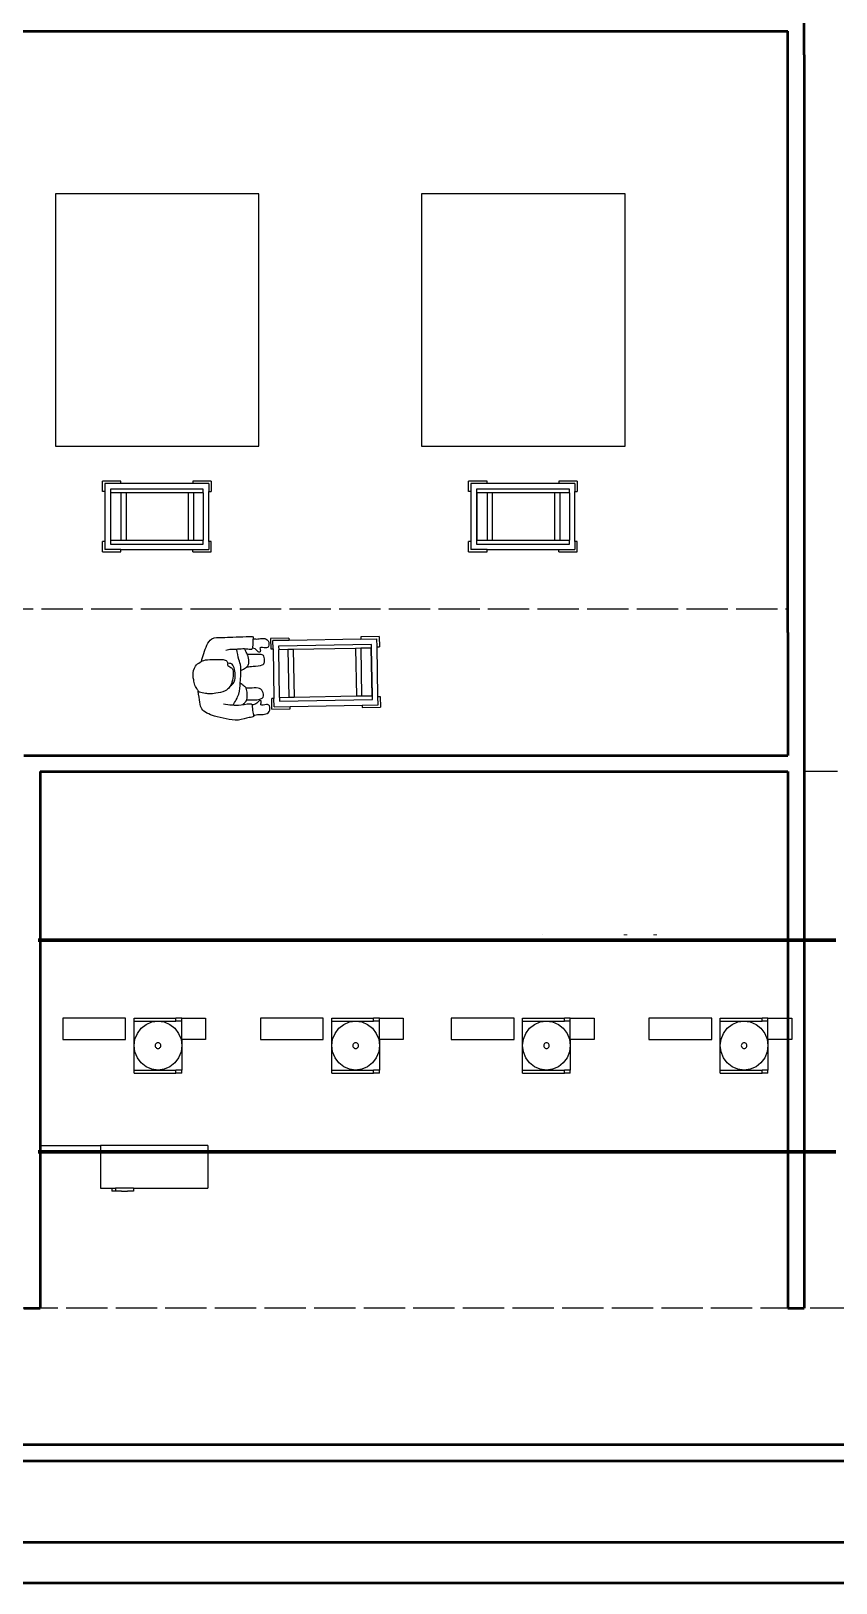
# Model space of a CAD drawing. Header units: millimetres. Extents: x 44692 to 659456, y -26273 to 37550.
# Drawn here: x 265834 to 270780, y -16436 to -6901 of the extents above; entities that cross this region are included whole.
import ezdxf

# ---------------------------------------------------------------- set-up
doc = ezdxf.new("R2010")
doc.units = ezdxf.units.MM
doc.header["$LTSCALE"] = 100
doc.linetypes.add('DASHEDX2', pattern=[3.048, 2.54, -0.508])
for name, color, linetype in [('Area circulacion', 50, 'DASHEDX2'), ('Area proceso', 90, 'DASHEDX2'), ('Maquinas', 200, 'Continuous'), ('Personal', 171, 'Continuous'), ('Transporte semielaborado', 30, 'Continuous')]:
    doc.layers.add(name, color=color, linetype=linetype)
doc.layers.add('Paredes', color=7, linetype='Continuous', lineweight=50)

# ---------------------------------------------------------------- blocks, each defined once
blk = doc.blocks.new('Bakery Trolley pl')
at = {"layer": 'Transporte semielaborado'}
for p, q in [((0.1804, 0.6253), (0.2371, 0.6253)), ((0.1804, 0.6253), (0.1804, 0.526)), ((0.2371, 0.6127), (0.1929, 0.6127)), ((0.1929, 0.526), (0.1929, 0.6127)), ((0.2371, 0.6127), (0.2371, 0.6253)), ((0.5048, 0.6127), (0.2371, 0.6127)), ((0.5048, 0.6127), (0.5048, 0.6253)), ((0.5048, 0.6253), (0.5615, 0.6253)), ((0.5489, 0.6127), (0.5048, 0.6127)), ((0.5489, 0.526), (0.5489, 0.6127)), ((0.5615, 0.526), (0.5615, 0.6253)), ((0.1804, 0.526), (0.1929, 0.526)), ((0.1929, 0.526), (0.1929, 0.1394)), ((0.2229, 0.5827), (0.2229, 0.0827)), ((0.2429, 0.5827), (0.2229, 0.5827)), ((0.2429, 0.5827), (0.2429, 0.5798)), ((0.4989, 0.5827), (0.2429, 0.5827)), ((0.2429, 0.5798), (0.4989, 0.5798)), ((0.2429, 0.5798), (0.2429, 0.5245)), ((0.2429, 0.5245), (0.4989, 0.5245)), ((0.2429, 0.5245), (0.2429, 0.4967)), ((0.5189, 0.5827), (0.4989, 0.5827)), ((0.4989, 0.5798), (0.4989, 0.5827)), ((0.4989, 0.5245), (0.4989, 0.5798)), ((0.4989, 0.4967), (0.4989, 0.5245)), ((0.5189, 0.0827), (0.5189, 0.5827)), ((0.5489, 0.526), (0.5615, 0.526)), ((0.5489, 0.1394), (0.5489, 0.526)), ((0.2429, 0.4967), (0.4989, 0.4967)), ((0.2429, 0.4967), (0.2429, 0.1615)), ((0.4989, 0.1615), (0.4989, 0.4967)), ((0.1804, 0.1394), (0.1929, 0.1394)), ((0.1804, 0.1394), (0.1804, 0.0402)), ((0.1929, 0.1394), (0.1929, 0.0527)), ((0.2429, 0.1615), (0.4989, 0.1615)), ((0.2429, 0.1615), (0.2429, 0.1325)), ((0.2429, 0.1325), (0.4989, 0.1325)), ((0.2429, 0.1325), (0.2429, 0.0827)), ((0.4989, 0.1325), (0.4989, 0.1615)), ((0.4989, 0.0827), (0.4989, 0.1325)), ((0.5615, 0.1394), (0.5489, 0.1394)), ((0.5489, 0.0527), (0.5489, 0.1394)), ((0.5615, 0.0402), (0.5615, 0.1394)), ((0.1804, 0.0402), (0.2371, 0.0402)), ((0.2371, 0.0527), (0.1929, 0.0527)), ((0.2229, 0.0827), (0.2429, 0.0827)), ((0.2371, 0.0402), (0.2371, 0.0527)), ((0.2371, 0.0527), (0.5048, 0.0527)), ((0.4989, 0.0827), (0.2429, 0.0827)), ((0.4989, 0.0827), (0.5189, 0.0827)), ((0.5048, 0.0527), (0.5048, 0.0402)), ((0.5489, 0.0527), (0.5048, 0.0527)), ((0.5615, 0.0402), (0.5048, 0.0402))]:
    blk.add_line(p, q, dxfattribs=at)
blk = doc.blocks.new('pa17-16')
for points, knots in [([(5.62, 2.5537), (5.6188, 2.5427), (5.6154, 2.5253), (5.6223, 2.4901), (5.6346, 2.4293), (5.661, 2.4064), (5.685, 2.3908), (5.7322, 2.3832), (5.7723, 2.3842), (5.7881, 2.3969), (5.8018, 2.4268), (5.8146, 2.4162), (5.8324, 2.4305), (5.8382, 2.4568), (5.8318, 2.5038), (5.8344, 2.5615), (5.8137, 2.5937), (5.7944, 2.6284), (5.7307, 2.6388), (5.7037, 2.6296), (5.6679, 2.626), (5.6442, 2.6055), (5.6228, 2.5961), (5.6214, 2.5667), (5.62, 2.5537)], [0, 0, 0, 0, 0.297584, 0.631064, 1.068635, 1.39533, 1.69617, 2.097861, 2.458938, 2.716293, 3.010442, 3.199165, 3.447293, 3.731671, 4.119196, 4.541864, 4.881702, 5.22714, 5.673063, 5.989311, 6.327668, 6.644571, 6.906626, 7.259736, 7.259736, 7.259736, 7.259736]), ([(5.5575, 2.4391), (5.5549, 2.4218), (5.5525, 2.3852), (5.5491, 2.3329), (5.5712, 2.2599), (5.5431, 2.2589), (5.5029, 2.2526), (5.4793, 2.2435), (5.4785, 2.2813), (5.4499, 2.3438), (5.4658, 2.4235), (5.4776, 2.5033), (5.5116, 2.5798), (5.5552, 2.585), (5.608, 2.5962), (5.6336, 2.6001)], [0, 0, 0, 0, 0.404899, 0.829805, 1.276298, 1.516647, 1.885942, 2.122553, 2.418487, 2.881882, 3.382407, 3.897515, 4.613825, 5.020942, 5.393355, 5.393355, 5.393355, 5.393355]), ([(5.8196, 2.5846), (5.837, 2.5819), (5.8817, 2.5675), (5.9755, 2.5418), (5.972, 2.4609), (5.9791, 2.3926), (5.9812, 2.315), (5.9891, 2.2612), (5.9692, 2.2664), (5.9401, 2.2663), (5.9063, 2.2668), (5.9005, 2.2811), (5.909, 2.3184), (5.9007, 2.3606), (5.9019, 2.4011), (5.8964, 2.4238), (5.8933, 2.4348)], [6.682038, 6.682038, 6.682038, 6.682038, 7.076266, 7.806153, 8.304227, 8.77662, 9.284333, 9.649979, 9.844608, 10.160206, 10.472731, 10.661147, 10.998544, 11.371438, 11.724832, 12.051545, 12.051545, 12.051545, 12.051545]), ([(5.5522, 2.3809), (5.573, 2.3653), (5.6222, 2.3398), (5.6924, 2.3383), (5.7952, 2.3323), (5.8376, 2.352), (5.881, 2.3613), (5.9019, 2.366)], [0, 0, 0, 0, 0.49262, 0.970296, 1.525877, 1.91054, 2.357805, 2.357805, 2.357805, 2.357805]), ([(5.5552, 2.3206), (5.5597, 2.3147), (5.5706, 2.3043), (5.5892, 2.2916), (5.6248, 2.2913), (5.6613, 2.2967), (5.6731, 2.3154), (5.6858, 2.3299), (5.6912, 2.3378)], [0, 0, 0, 0, 0.262594, 0.520609, 0.853848, 1.185107, 1.43842, 1.738028, 1.738028, 1.738028, 1.738028]), ([(5.6724, 2.3994), (5.675, 2.3947), (5.6837, 2.383), (5.7041, 2.3718), (5.7348, 2.3697), (5.774, 2.3728), (5.8085, 2.3874), (5.8116, 2.4015), (5.8144, 2.4199)], [0.121052, 0.121052, 0.121052, 0.121052, 0.297289, 0.584433, 0.895396, 1.26174, 1.600834, 1.760925, 1.760925, 1.760925, 1.760925]), ([(5.4915, 2.2484), (5.4936, 2.2374), (5.4981, 2.215), (5.4968, 2.1806), (5.512, 2.1445), (5.5569, 2.147), (5.5634, 2.1681), (5.5498, 2.2128), (5.5753, 2.1995), (5.5912, 2.209), (5.5741, 2.2257), (5.5617, 2.2339), (5.5559, 2.2515), (5.5556, 2.26)], [0, 0, 0, 0, 0.324329, 0.654038, 0.980089, 1.31306, 1.562526, 1.890179, 2.123217, 2.319335, 2.559559, 2.78492, 3.066636, 3.066636, 3.066636, 3.066636]), ([(5.5867, 2.2952), (5.5866, 2.2877), (5.5872, 2.2667), (5.5883, 2.1873), (5.6353, 2.19), (5.6673, 2.2128), (5.6606, 2.2618), (5.6599, 2.2881), (5.6606, 2.3008)], [0.078483, 0.078483, 0.078483, 0.078483, 0.321516, 0.797556, 1.122606, 1.448668, 1.830958, 2.166281, 2.166281, 2.166281, 2.166281]), ([(5.7713, 2.3359), (5.7736, 2.3305), (5.7786, 2.3203), (5.7954, 2.2951), (5.8154, 2.2848), (5.8612, 2.2906), (5.8838, 2.3057), (5.8988, 2.3117), (5.9058, 2.3148)], [0, 0, 0, 0, 0.233477, 0.532145, 0.79329, 1.163492, 1.458071, 1.725911, 1.725911, 1.725911, 1.725911]), ([(5.7943, 2.2992), (5.7951, 2.2858), (5.7984, 2.2614), (5.8038, 2.2002), (5.8255, 2.1869), (5.8672, 2.191), (5.8755, 2.2117), (5.8718, 2.2605), (5.8715, 2.286), (5.871, 2.2978)], [0, 0, 0, 0, 0.353805, 0.775896, 1.041599, 1.377968, 1.615337, 2.001902, 2.313716, 2.313716, 2.313716, 2.313716]), ([(5.9713, 2.2652), (5.9703, 2.2553), (5.9686, 2.234), (5.9786, 2.2017), (5.9668, 2.1644), (5.9218, 2.1628), (5.9134, 2.1832), (5.9229, 2.229), (5.8988, 2.2135), (5.882, 2.2215), (5.8976, 2.2397), (5.908, 2.248), (5.912, 2.2618), (5.9127, 2.2683)], [0.038839, 0.038839, 0.038839, 0.038839, 0.324329, 0.654038, 0.980089, 1.31306, 1.562526, 1.890179, 2.123217, 2.319335, 2.559559, 2.78492, 2.989829, 2.989829, 2.989829, 2.989829])]:
    blk.add_open_spline(points, degree=3, knots=knots)

msp = doc.modelspace()

# ---------------------------------------------------------------- linework, layer by layer
at = {"layer": 'Area circulacion'}
msp.add_line((271789.701, -14747.652), (262025.152, -14747.652), dxfattribs=at)
at = {"layer": 'Area proceso'}
for p, q in [((264982.974, -6901.322), (270483.938, -6901.322)), ((270483.938, -10451.322), (270483.938, -6901.322)), ((264984.075, -10451.322), (270483.938, -10451.322))]:
    msp.add_line(p, q, dxfattribs=at)
at = {"layer": 'Area proceso', "color": 3}
for p, q in [((270483.938, -11451.322), (265889.701, -11451.322)), ((270789.701, -11451.322), (270583.938, -11451.322)), ((271789.701, -14747.652), (265789.701, -14747.652))]:
    msp.add_line(p, q, dxfattribs=at)
at = {"layer": 'Maquinas'}
for p, q in [((265983.938, -7901.322), (265983.938, -9451.322)), ((267233.938, -7901.322), (265983.938, -7901.322)), ((267233.938, -9451.322), (267233.938, -7901.322)), ((268233.938, -7901.322), (268233.938, -9451.322)), ((269483.938, -7901.322), (268233.938, -7901.322)), ((269483.938, -9451.322), (269483.938, -7901.322)), ((265983.938, -9451.322), (267233.938, -9451.322)), ((268233.938, -9451.322), (269483.938, -9451.322)), ((265878.149, -12487.379), (270778.149, -12487.379)), ((266028.509, -12965.523), (266028.509, -13097.035)), ((266415.053, -12965.523), (266028.509, -12965.523)), ((266415.053, -13097.035), (266415.053, -12965.523)), ((266467.693, -12984.31), (266467.693, -12965.523)), ((266467.693, -12965.523), (266723.884, -12965.523)), ((266723.884, -12984.31), (266723.884, -12965.523)), ((266760.483, -12965.523), (266723.884, -12965.523)), ((266760.483, -12984.31), (266760.483, -12965.523)), ((266760.483, -12965.523), (266906.877, -12965.523)), ((266906.877, -12965.523), (266906.877, -13097.035)), ((267243.04, -12965.523), (267243.04, -13097.035)), ((267629.585, -12965.523), (267243.04, -12965.523)), ((267629.585, -13097.035), (267629.585, -12965.523)), ((267682.225, -12984.31), (267682.225, -12965.523)), ((267682.225, -12965.523), (267938.415, -12965.523)), ((267938.415, -12984.31), (267938.415, -12965.523)), ((267975.014, -12965.523), (267938.415, -12965.523)), ((267975.014, -12984.31), (267975.014, -12965.523)), ((267975.014, -12965.523), (268121.409, -12965.523)), ((268121.409, -12965.523), (268121.409, -13097.035)), ((268415.586, -12965.523), (268415.586, -13097.035)), ((268802.13, -12965.523), (268415.586, -12965.523)), ((268802.13, -13097.035), (268802.13, -12965.523)), ((268854.77, -12984.31), (268854.77, -12965.523)), ((268854.77, -12965.523), (269110.961, -12965.523)), ((269110.961, -12984.31), (269110.961, -12965.523)), ((269147.56, -12965.523), (269110.961, -12965.523)), ((269147.56, -12984.31), (269147.56, -12965.523)), ((269147.56, -12965.523), (269293.954, -12965.523)), ((269293.954, -12965.523), (269293.954, -13097.035)), ((269630.117, -12965.523), (269630.117, -13097.035)), ((270016.662, -12965.523), (269630.117, -12965.523)), ((270016.662, -13097.035), (270016.662, -12965.523)), ((270069.302, -12984.31), (270069.302, -12965.523)), ((270069.302, -12965.523), (270325.492, -12965.523)), ((270325.492, -12984.31), (270325.492, -12965.523)), ((270362.091, -12965.523), (270325.492, -12965.523)), ((270362.091, -12984.31), (270362.091, -12965.523)), ((270362.091, -12965.523), (270508.486, -12965.523)), ((270508.486, -12965.523), (270508.486, -13097.035)), ((266467.693, -12984.31), (266614.088, -12984.31)), ((266467.693, -13134.61), (266467.693, -12984.31)), ((266472.681, -13095.709), (266487.306, -13059.46)), ((266487.306, -13059.46), (266510.571, -13028.332)), ((266510.571, -13028.332), (266540.89, -13004.447)), ((266540.89, -13004.447), (266576.198, -12989.432)), ((266576.198, -12989.432), (266614.088, -12984.31)), ((266614.088, -12984.31), (266651.978, -12989.432)), ((266614.088, -12984.31), (266723.884, -12984.31)), ((266651.978, -12989.432), (266687.285, -13004.447)), ((266687.285, -13004.447), (266717.605, -13028.332)), ((266717.605, -13028.332), (266740.869, -13059.46)), ((266760.483, -12984.31), (266723.884, -12984.31)), ((266740.869, -13059.46), (266755.494, -13095.709)), ((266760.483, -13097.035), (266760.483, -12984.31)), ((267682.225, -12984.31), (267828.619, -12984.31)), ((267682.225, -13134.61), (267682.225, -12984.31)), ((267687.213, -13095.709), (267701.838, -13059.46)), ((267701.838, -13059.46), (267725.103, -13028.332)), ((267725.103, -13028.332), (267755.422, -13004.447)), ((267755.422, -13004.447), (267790.73, -12989.432)), ((267790.73, -12989.432), (267828.619, -12984.31)), ((267828.619, -12984.31), (267866.509, -12989.432)), ((267828.619, -12984.31), (267938.415, -12984.31)), ((267866.509, -12989.432), (267901.817, -13004.447)), ((267901.817, -13004.447), (267932.136, -13028.332)), ((267932.136, -13028.332), (267955.401, -13059.46)), ((267975.014, -12984.31), (267938.415, -12984.31)), ((267955.401, -13059.46), (267970.026, -13095.709)), ((267975.014, -13097.035), (267975.014, -12984.31)), ((268854.77, -12984.31), (269001.165, -12984.31)), ((268854.77, -13134.61), (268854.77, -12984.31)), ((268859.758, -13095.709), (268874.383, -13059.46)), ((268874.383, -13059.46), (268897.648, -13028.332)), ((268897.648, -13028.332), (268927.967, -13004.447)), ((268927.967, -13004.447), (268963.275, -12989.432)), ((268963.275, -12989.432), (269001.165, -12984.31)), ((269001.165, -12984.31), (269039.055, -12989.432)), ((269001.165, -12984.31), (269110.961, -12984.31)), ((269039.055, -12989.432), (269074.362, -13004.447)), ((269074.362, -13004.447), (269104.682, -13028.332)), ((269104.682, -13028.332), (269127.946, -13059.46)), ((269147.56, -12984.31), (269110.961, -12984.31)), ((269127.946, -13059.46), (269142.571, -13095.709)), ((269147.56, -13097.035), (269147.56, -12984.31)), ((270069.302, -12984.31), (270215.696, -12984.31)), ((270069.302, -13134.61), (270069.302, -12984.31)), ((270074.29, -13095.709), (270088.915, -13059.46)), ((270088.915, -13059.46), (270112.18, -13028.332)), ((270112.18, -13028.332), (270142.499, -13004.447)), ((270142.499, -13004.447), (270177.807, -12989.432)), ((270177.807, -12989.432), (270215.696, -12984.31)), ((270215.696, -12984.31), (270253.586, -12989.432)), ((270215.696, -12984.31), (270325.492, -12984.31)), ((270253.586, -12989.432), (270288.894, -13004.447)), ((270288.894, -13004.447), (270319.213, -13028.332)), ((270319.213, -13028.332), (270342.478, -13059.46)), ((270362.091, -12984.31), (270325.492, -12984.31)), ((270342.478, -13059.46), (270357.103, -13095.709)), ((270362.091, -13097.035), (270362.091, -12984.31)), ((266028.509, -13097.035), (266415.053, -13097.035)), ((266467.693, -13134.61), (266472.681, -13095.709)), ((266472.681, -13173.51), (266467.693, -13134.61)), ((266467.693, -13284.909), (266467.693, -13134.61)), ((266597.37, -13130.011), (266596.781, -13134.61)), ((266596.781, -13134.61), (266597.37, -13139.209)), ((266599.099, -13125.725), (266597.37, -13130.011)), ((266597.37, -13139.209), (266599.099, -13143.494)), ((266601.85, -13122.045), (266599.099, -13125.725)), ((266599.099, -13143.494), (266601.85, -13147.174)), ((266605.434, -13119.221), (266601.85, -13122.045)), ((266601.85, -13147.174), (266605.434, -13149.998)), ((266609.608, -13117.446), (266605.434, -13119.221)), ((266605.434, -13149.998), (266609.608, -13151.773)), ((266614.088, -13116.841), (266609.608, -13117.446)), ((266609.608, -13151.773), (266614.088, -13152.379)), ((266618.567, -13117.446), (266614.088, -13116.841)), ((266614.088, -13152.379), (266618.567, -13151.773)), ((266622.742, -13119.221), (266618.567, -13117.446)), ((266618.567, -13151.773), (266622.742, -13149.998)), ((266626.326, -13122.045), (266622.742, -13119.221)), ((266622.742, -13149.998), (266626.326, -13147.174)), ((266629.076, -13125.725), (266626.326, -13122.045)), ((266626.326, -13147.174), (266629.076, -13143.494)), ((266630.805, -13130.011), (266629.076, -13125.725)), ((266629.076, -13143.494), (266630.805, -13139.209)), ((266631.395, -13134.61), (266630.805, -13130.011)), ((266630.805, -13139.209), (266631.395, -13134.61)), ((266755.494, -13095.709), (266760.483, -13134.61)), ((266760.483, -13134.61), (266755.494, -13173.51)), ((266906.877, -13097.035), (266760.483, -13097.035)), ((266760.483, -13097.035), (266760.483, -13134.61)), ((266760.483, -13134.61), (266760.483, -13284.909)), ((267243.04, -13097.035), (267629.585, -13097.035)), ((267682.225, -13134.61), (267687.213, -13095.709)), ((267687.213, -13173.51), (267682.225, -13134.61)), ((267682.225, -13284.909), (267682.225, -13134.61)), ((267811.902, -13130.011), (267811.312, -13134.61)), ((267811.312, -13134.61), (267811.902, -13139.209)), ((267813.631, -13125.725), (267811.902, -13130.011)), ((267811.902, -13139.209), (267813.631, -13143.494)), ((267816.381, -13122.045), (267813.631, -13125.725)), ((267813.631, -13143.494), (267816.381, -13147.174)), ((267819.966, -13119.221), (267816.381, -13122.045)), ((267816.381, -13147.174), (267819.966, -13149.998)), ((267824.14, -13117.446), (267819.966, -13119.221)), ((267819.966, -13149.998), (267824.14, -13151.773)), ((267828.619, -13116.841), (267824.14, -13117.446)), ((267824.14, -13151.773), (267828.619, -13152.379)), ((267833.099, -13117.446), (267828.619, -13116.841)), ((267828.619, -13152.379), (267833.099, -13151.773)), ((267837.273, -13119.221), (267833.099, -13117.446)), ((267833.099, -13151.773), (267837.273, -13149.998)), ((267840.857, -13122.045), (267837.273, -13119.221)), ((267837.273, -13149.998), (267840.857, -13147.174)), ((267843.608, -13125.725), (267840.857, -13122.045)), ((267840.857, -13147.174), (267843.608, -13143.494)), ((267845.337, -13130.011), (267843.608, -13125.725)), ((267843.608, -13143.494), (267845.337, -13139.209)), ((267845.927, -13134.61), (267845.337, -13130.011)), ((267845.337, -13139.209), (267845.927, -13134.61)), ((267970.026, -13095.709), (267975.014, -13134.61)), ((267975.014, -13134.61), (267970.026, -13173.51)), ((268121.409, -13097.035), (267975.014, -13097.035)), ((267975.014, -13097.035), (267975.014, -13134.61)), ((267975.014, -13134.61), (267975.014, -13284.909)), ((268415.586, -13097.035), (268802.13, -13097.035)), ((268854.77, -13134.61), (268859.758, -13095.709)), ((268859.758, -13173.51), (268854.77, -13134.61)), ((268854.77, -13284.909), (268854.77, -13134.61)), ((268984.447, -13130.011), (268983.857, -13134.61)), ((268983.857, -13134.61), (268984.447, -13139.209)), ((268986.176, -13125.725), (268984.447, -13130.011)), ((268984.447, -13139.209), (268986.176, -13143.494)), ((268988.927, -13122.045), (268986.176, -13125.725)), ((268986.176, -13143.494), (268988.927, -13147.174)), ((268992.511, -13119.221), (268988.927, -13122.045)), ((268988.927, -13147.174), (268992.511, -13149.998)), ((268996.685, -13117.446), (268992.511, -13119.221)), ((268992.511, -13149.998), (268996.685, -13151.773)), ((269001.165, -13116.841), (268996.685, -13117.446)), ((268996.685, -13151.773), (269001.165, -13152.379)), ((269005.644, -13117.446), (269001.165, -13116.841)), ((269001.165, -13152.379), (269005.644, -13151.773)), ((269009.818, -13119.221), (269005.644, -13117.446)), ((269005.644, -13151.773), (269009.818, -13149.998)), ((269013.403, -13122.045), (269009.818, -13119.221)), ((269009.818, -13149.998), (269013.403, -13147.174)), ((269016.153, -13125.725), (269013.403, -13122.045)), ((269013.403, -13147.174), (269016.153, -13143.494)), ((269017.882, -13130.011), (269016.153, -13125.725)), ((269016.153, -13143.494), (269017.882, -13139.209)), ((269018.472, -13134.61), (269017.882, -13130.011)), ((269017.882, -13139.209), (269018.472, -13134.61)), ((269142.571, -13095.709), (269147.56, -13134.61)), ((269147.56, -13134.61), (269142.571, -13173.51)), ((269293.954, -13097.035), (269147.56, -13097.035)), ((269147.56, -13097.035), (269147.56, -13134.61)), ((269147.56, -13134.61), (269147.56, -13284.909)), ((269630.117, -13097.035), (270016.662, -13097.035)), ((270069.302, -13134.61), (270074.29, -13095.709)), ((270074.29, -13173.51), (270069.302, -13134.61)), ((270069.302, -13284.909), (270069.302, -13134.61)), ((270198.979, -13130.011), (270198.389, -13134.61)), ((270198.389, -13134.61), (270198.979, -13139.209)), ((270200.708, -13125.725), (270198.979, -13130.011)), ((270198.979, -13139.209), (270200.708, -13143.494)), ((270203.458, -13122.045), (270200.708, -13125.725)), ((270200.708, -13143.494), (270203.458, -13147.174)), ((270207.043, -13119.221), (270203.458, -13122.045)), ((270203.458, -13147.174), (270207.043, -13149.998)), ((270211.217, -13117.446), (270207.043, -13119.221)), ((270207.043, -13149.998), (270211.217, -13151.773)), ((270215.696, -13116.841), (270211.217, -13117.446)), ((270211.217, -13151.773), (270215.696, -13152.379)), ((270220.176, -13117.446), (270215.696, -13116.841)), ((270215.696, -13152.379), (270220.176, -13151.773)), ((270224.35, -13119.221), (270220.176, -13117.446)), ((270220.176, -13151.773), (270224.35, -13149.998)), ((270227.934, -13122.045), (270224.35, -13119.221)), ((270224.35, -13149.998), (270227.934, -13147.174)), ((270230.685, -13125.725), (270227.934, -13122.045)), ((270227.934, -13147.174), (270230.685, -13143.494)), ((270232.414, -13130.011), (270230.685, -13125.725)), ((270230.685, -13143.494), (270232.414, -13139.209)), ((270233.004, -13134.61), (270232.414, -13130.011)), ((270232.414, -13139.209), (270233.004, -13134.61)), ((270357.103, -13095.709), (270362.091, -13134.61)), ((270362.091, -13134.61), (270357.103, -13173.51)), ((270508.486, -13097.035), (270362.091, -13097.035)), ((270362.091, -13097.035), (270362.091, -13134.61)), ((270362.091, -13134.61), (270362.091, -13284.909)), ((266487.306, -13209.76), (266472.681, -13173.51)), ((266510.571, -13240.888), (266487.306, -13209.76)), ((266540.89, -13264.773), (266510.571, -13240.888)), ((266717.605, -13240.888), (266687.285, -13264.773)), ((266740.869, -13209.76), (266717.605, -13240.888)), ((266755.494, -13173.51), (266740.869, -13209.76)), ((267701.838, -13209.76), (267687.213, -13173.51)), ((267725.103, -13240.888), (267701.838, -13209.76)), ((267755.422, -13264.773), (267725.103, -13240.888)), ((267932.136, -13240.888), (267901.817, -13264.773)), ((267955.401, -13209.76), (267932.136, -13240.888)), ((267970.026, -13173.51), (267955.401, -13209.76)), ((268874.383, -13209.76), (268859.758, -13173.51)), ((268897.648, -13240.888), (268874.383, -13209.76)), ((268927.967, -13264.773), (268897.648, -13240.888)), ((269104.682, -13240.888), (269074.362, -13264.773)), ((269127.946, -13209.76), (269104.682, -13240.888)), ((269142.571, -13173.51), (269127.946, -13209.76)), ((270088.915, -13209.76), (270074.29, -13173.51)), ((270112.18, -13240.888), (270088.915, -13209.76)), ((270142.499, -13264.773), (270112.18, -13240.888)), ((270319.213, -13240.888), (270288.894, -13264.773)), ((270342.478, -13209.76), (270319.213, -13240.888)), ((270357.103, -13173.51), (270342.478, -13209.76)), ((266467.693, -13303.697), (266467.693, -13284.909)), ((266467.693, -13284.909), (266614.088, -13284.909)), ((266467.693, -13303.697), (266723.884, -13303.697)), ((266576.198, -13279.788), (266540.89, -13264.773)), ((266614.088, -13284.909), (266576.198, -13279.788)), ((266651.978, -13279.788), (266614.088, -13284.909)), ((266614.088, -13284.909), (266723.884, -13284.909)), ((266687.285, -13264.773), (266651.978, -13279.788)), ((266723.884, -13303.697), (266723.884, -13284.909)), ((266760.483, -13284.909), (266723.884, -13284.909)), ((266760.483, -13303.697), (266723.884, -13303.697)), ((266760.483, -13303.697), (266760.483, -13284.909)), ((267682.225, -13303.697), (267682.225, -13284.909)), ((267682.225, -13284.909), (267828.619, -13284.909)), ((267682.225, -13303.697), (267938.415, -13303.697)), ((267790.73, -13279.788), (267755.422, -13264.773)), ((267828.619, -13284.909), (267790.73, -13279.788)), ((267866.509, -13279.788), (267828.619, -13284.909)), ((267828.619, -13284.909), (267938.415, -13284.909)), ((267901.817, -13264.773), (267866.509, -13279.788)), ((267938.415, -13303.697), (267938.415, -13284.909)), ((267975.014, -13284.909), (267938.415, -13284.909)), ((267975.014, -13303.697), (267938.415, -13303.697)), ((267975.014, -13303.697), (267975.014, -13284.909)), ((268854.77, -13303.697), (268854.77, -13284.909)), ((268854.77, -13284.909), (269001.165, -13284.909)), ((268854.77, -13303.697), (269110.961, -13303.697)), ((268963.275, -13279.788), (268927.967, -13264.773)), ((269001.165, -13284.909), (268963.275, -13279.788)), ((269039.055, -13279.788), (269001.165, -13284.909)), ((269001.165, -13284.909), (269110.961, -13284.909)), ((269074.362, -13264.773), (269039.055, -13279.788)), ((269110.961, -13303.697), (269110.961, -13284.909)), ((269147.56, -13284.909), (269110.961, -13284.909)), ((269147.56, -13303.697), (269110.961, -13303.697)), ((269147.56, -13303.697), (269147.56, -13284.909)), ((270069.302, -13303.697), (270069.302, -13284.909)), ((270069.302, -13284.909), (270215.696, -13284.909)), ((270069.302, -13303.697), (270325.492, -13303.697)), ((270177.807, -13279.788), (270142.499, -13264.773)), ((270215.696, -13284.909), (270177.807, -13279.788)), ((270253.586, -13279.788), (270215.696, -13284.909)), ((270215.696, -13284.909), (270325.492, -13284.909)), ((270288.894, -13264.773), (270253.586, -13279.788)), ((270325.492, -13303.697), (270325.492, -13284.909)), ((270362.091, -13284.909), (270325.492, -13284.909)), ((270362.091, -13303.697), (270325.492, -13303.697)), ((270362.091, -13303.697), (270362.091, -13284.909)), ((265889.701, -13747.655), (266261.165, -13747.655)), ((266261.165, -13747.655), (266261.165, -14010.679)), ((266919.942, -13747.655), (266261.165, -13747.655)), ((266908.39, -13783.712), (270778.149, -13783.712)), ((266919.942, -13747.655), (266919.942, -14010.679)), ((266261.165, -14010.679), (266329.719, -14010.679)), ((266329.719, -14010.679), (266329.719, -14029.467)), ((266329.719, -14010.679), (266353.468, -14010.679)), ((266353.468, -14010.679), (266353.468, -14029.467)), ((266463.264, -14010.679), (266353.468, -14010.679)), ((266463.264, -14010.679), (266463.264, -14029.467)), ((266463.264, -14010.679), (266919.942, -14010.679)), ((266353.468, -14029.467), (266329.719, -14029.467)), ((266390.677, -14029.467), (266353.468, -14029.467)), ((266390.677, -14029.467), (266426.056, -14029.467)), ((266463.264, -14029.467), (266426.056, -14029.467))]:
    msp.add_line(p, q, dxfattribs=at)
at = {"layer": 'Maquinas', "lineweight": 100}
for p, q in [((270778.149, -12487.379), (265878.149, -12487.379)), ((268974.387, -12451.322), (268974.387, -12451.322)), ((265878.149, -13787.379), (270778.149, -13787.379))]:
    msp.add_line(p, q, dxfattribs=at)
for centre, radius, start, end in [((270737.121, -12501.77), 1250.658, 177.6882148, 177.9476968), ((270827.813, -12585.661), 1166.284, 173.3856737, 173.6655107)]:
    msp.add_arc(centre, radius, start, end, dxfattribs=at)
at = {"layer": 'Paredes'}
for p, q in [((270583.938, -6901.322), (270583.938, -2346.358)), ((264983.938, -6901.322), (270483.938, -6901.322)), ((270483.938, -10451.322), (270483.938, -6901.322)), ((270583.938, -7047.18), (270583.938, -6901.322)), ((270483.938, -10597.18), (270483.936, -7047.18)), ((270583.938, -7047.18), (270583.938, -11437.754)), ((270483.938, -10597.18), (270483.938, -11351.322)), ((265789.701, -11351.322), (270483.938, -11351.322)), ((270583.938, -11351.322), (270583.938, -11451.322)), ((265889.701, -11451.322), (265889.701, -12451.322)), ((265889.701, -11451.322), (270483.938, -11451.322)), ((270483.938, -11451.322), (270483.938, -14747.652)), ((270583.938, -11451.322), (270583.938, -14747.652)), ((265889.701, -12451.322), (265889.701, -14747.652)), ((260443.973, -15586.103), (274915.568, -15586.103)), ((260443.973, -15686.103), (275015.568, -15686.103)), ((231617, -16186.103), (280115.568, -16186.103)), ((231617, -16436.103), (280365.568, -16436.103))]:
    msp.add_line(p, q, dxfattribs=at)
at = {"layer": 'Paredes', "color": 0}
for p, q in [((265789.701, -14747.652), (265889.701, -14747.652)), ((270483.938, -14747.652), (270583.938, -14747.652))]:
    msp.add_line(p, q, dxfattribs=at)

# ---------------------------------------------------------------- block references
at = {"layer": 'Personal', "xscale": 979.1504951166469, "yscale": 979.1504951166469, "zscale": 979.1504951166469, "rotation": 88.39878762375861}
msp.add_blockref('pa17-16', (269252.134, -16541.396), dxfattribs=at)
at = {"layer": 'Transporte semielaborado', "xscale": 1141.039974711085, "yscale": 1141.039974711085, "zscale": 1141.039974711085}
for p, rotation in [((266986.395, -10307.223), 90), ((269236.395, -10307.223), 90), ((267256.193, -10427.589), 271.0418438979476)]:
    msp.add_blockref('Bakery Trolley pl', p, dxfattribs=dict(at, rotation=rotation))

doc.saveas('drawing.dxf')
